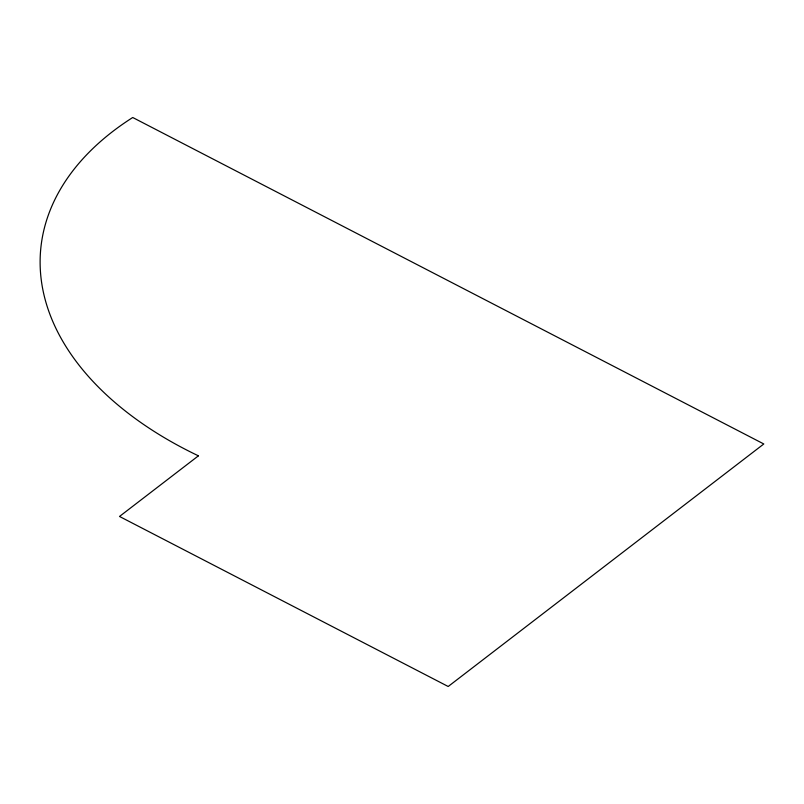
<?xml version="1.0" encoding="UTF-8"?>
<svg xmlns="http://www.w3.org/2000/svg" width="804" height="804" viewBox="0 0 804 804"><rect width="100%" height="100%" fill="white"/><g stroke="black" fill="none" stroke-linecap="round" stroke-linejoin="round"><path stroke-width="1.21" d="M198.417 455.828L119.515 516.459L448.19 686.495L763.8 443.969L132.73 117.505A364.302 223.783 5 0 0 198.417 455.828"/></g></svg>
